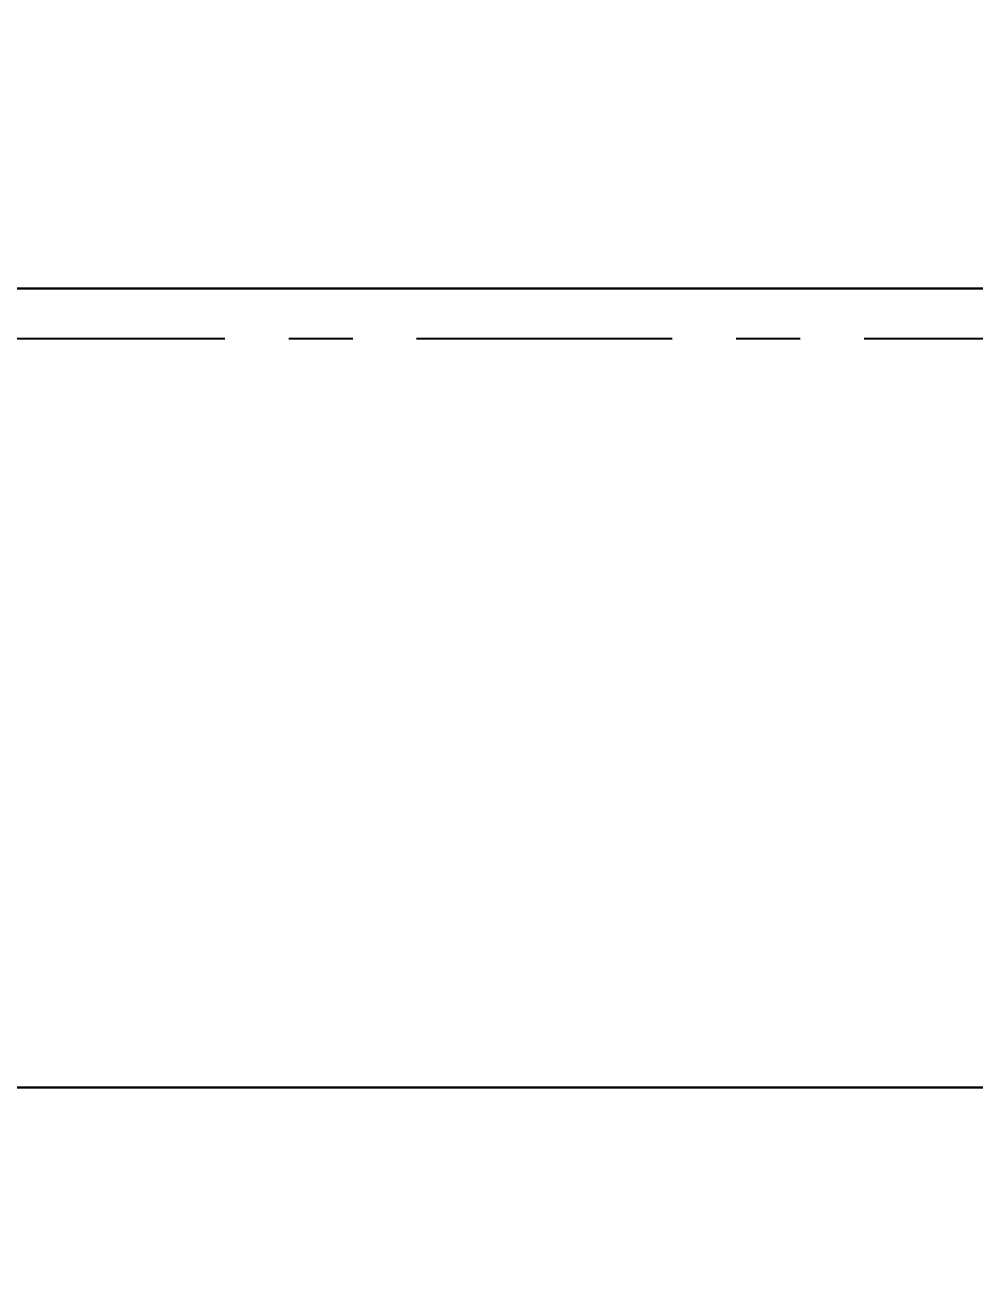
# Model space of a CAD drawing. Header units: millimetres. Extents: x -243740 to 150609, y -473655 to -165121.
# Drawn here: x -203600 to -198881, y -387610 to -381377 of the extents above; entities that cross this region are included whole.
import ezdxf

# ---------------------------------------------------------------- set-up
doc = ezdxf.new("R2010")
doc.units = ezdxf.units.MM
doc.linetypes.add('Линия сетки', pattern=[22.225, 12.7, -3.175, 3.175, -3.175])
doc.linetypes.add('Штрих', pattern=[6.35, 3.175, -3.175])
for name, color, linetype in [('_HMI', 6, 'Continuous'), ('_Гр.ЩД-1А.5.9.I2.1', 6, 'Continuous'), ('_Гр.ЩД-1А.5.9.I2.2', 6, 'Continuous'), ('_Гр.ЩД-1А.5.9.I2.3', 6, 'Continuous'), ('Вставка', 252, 'Continuous'), ('с_у МГН_ПУИ игнор_в_з', 252, 'Continuous')]:
    doc.layers.add(name, color=color, linetype=linetype)
for name, color, linetype, lineweight in [('A-ANNO-DIMS', 7, 'Continuous', 9), ('DALLI', 6, 'TRAY', 30), ('АР_монолит', 252, 'Continuous', 50)]:
    doc.layers.add(name, color=color, linetype=linetype, lineweight=lineweight)
doc.styles.add('ELine', font='txt.shx')
doc.styles.add('GOST 2.304', font='')
doc.styles.get('GOST 2.304').set_extended_font_data('GOST Common')
doc.linetypes.add('TRAY', pattern='A,12.119257,["_",ELine,S=4.5,R=90,X=0,Y=-1.555839],0.750382,["_",ELine,S=4.5,R=0,X=0,Y=-0.805849],1.314849,["_",ELine,S=4.5,R=0,X=0,Y=-0.805849],2.250029,["_",ELine,S=4.5,R=90,X=0,Y=-1.555839],13.565483', length=30)
doc.linetypes.add('Truba', pattern='A,3e-05,[4,MSH_7,S=1,R=0,X=0,Y=0],-3.022072', length=3.022102)
doc.dimstyles.new('М-100', dxfattribs={"dimtxt": 200, "dimasz": 80, "dimexe": 100, "dimexo": 200, "dimgap": 50, "dimtad": 1, "dimdec": 0, "dimzin": 0, "dimdsep": 46, "dimtxsty": 'GOST 2.304', "dimblk": 'ARCHTICK', "dimcen": 90, "dimdle": 100, "dimadec": 0, "dimazin": 0, "dimtfac": 1, "dimtdec": 0, "dimtmove": 1, "dimatfit": 0, "dimfxl": 1, "dimtolj": 1, "dimtzin": 0, "dimarcsym": 0})

# ---------------------------------------------------------------- blocks, each defined once
blk = doc.blocks.new('_ArchTick')
at = {"color": 0, "linetype": 'ByBlock', "const_width": 0.15}
blk.add_lwpolyline([(-0.5, -0.5), (0.5, 0.5)], dxfattribs=at)
blk = doc.blocks.new('*D262')
at = {"layer": 'Defpoints', "color": 0, "lineweight": 30, "transparency": 16777216}
for p in [(0, 14749.9), (156366.9, 14749.9), (155800, 13200)]:
    blk.add_point(p, dxfattribs=at)
at = {"layer": 'с_у МГН_ПУИ игнор_в_з', "color": 0, "lineweight": -2, "transparency": 16777216}
for p, q in [((156366.9, 13100), (156366.9, 14849.9)), ((200, 14749.9), (156466.9, 14749.9)), ((156000, 13200), (156466.9, 13200))]:
    blk.add_line(p, q, dxfattribs=at)
at = {"layer": 'с_у МГН_ПУИ игнор_в_з', "color": 0, "lineweight": -2, "transparency": 16777216, "xscale": 80, "yscale": 80, "zscale": 80}
for p, rotation in [((156366.9, 14749.9), 90), ((156366.9, 13200), 270)]:
    blk.add_blockref('_ArchTick', p, dxfattribs=dict(at, rotation=rotation))
at = {"layer": 'с_у МГН_ПУИ игнор_в_з', "color": 0, "transparency": 16777216, "insert": (156216.9, 13974.9), "char_height": 200, "attachment_point": 5, "rotation": 90, "style": 'GOST 2.304'}
blk.add_mtext('\\A1;1550', dxfattribs=at)
blk = doc.blocks.new('A$C010e0e93')
at = {"layer": 'с_у МГН_ПУИ игнор_в_з'}
dim = blk.add_linear_dim(base=(156366.9, 14749.9), p1=(155800, 13200), p2=(0, 14749.9), angle=90, dimstyle='М-100', dxfattribs=at)
dim.commit()
dim.dimension.update_dxf_attribs({"geometry": '*D262', "text_midpoint": (156216.9, 13974.9)})

msp = doc.modelspace()

# ---------------------------------------------------------------- block references
at = {"layer": 'Вставка', "linetype": 'Truba', "lineweight": 30, "ltscale": 100}
msp.add_blockref('A$C010e0e93', (-234640, -397437.2), dxfattribs=at)

# ---------------------------------------------------------------- next in the draw order: linework, layer by layer
at = {"layer": '_HMI', "ltscale": 100}
for points in [[(-214706.6, -373184.6), (-211624.6, -373184.6), (-211624.6, -374341), (-211238.1, -374341.3), (-211238.1, -386658.7), (-150051.6, -386658.7), (-150051.6, -393664.8)], [(-217273.7, -375504.8), (-211238.1, -375504.8), (-211238.1, -386658.7), (-150051.6, -386658.7), (-150051.6, -393664.8)], [(-223976.7, -377737.2), (-223976.7, -378188.3), (-211259.5, -378188.3), (-211238.1, -386658.7), (-150051.6, -386658.7), (-150051.6, -393664.8)], [(-215756, -385839.3), (-211238.1, -385839.3), (-211259.5, -386658.7), (-150051.6, -386658.7), (-150051.6, -393664.8)]]:
    msp.add_lwpolyline(points, dxfattribs=at)
at = {"layer": '_Гр.ЩД-1А.5.9.I2.1', "ltscale": 100}
msp.add_lwpolyline([(-150051.6, -386658.7), (-211238.1, -386658.7), (-211238.1, -374341.3), (-212839.5, -374340.3)], dxfattribs=at)
at = {"layer": '_Гр.ЩД-1А.5.9.I2.2', "ltscale": 100}
msp.add_lwpolyline([(-180984, -386658.7), (-211259.5, -386658.7), (-211259.5, -377983.7), (-212970.6, -377983.7)], dxfattribs=at)
at = {"layer": '_Гр.ЩД-1А.5.9.I2.3', "ltscale": 100}
msp.add_lwpolyline([(-150051.6, -386658.7), (-211259.5, -386658.7), (-211259.5, -388003), (-213665.3, -388003)], dxfattribs=at)
at = {"layer": 'DALLI', "color": 0, "linetype": 'Линия сетки', "lineweight": -3, "ltscale": 100}
msp.add_lwpolyline([(-205161.7, -353037.3), (-151490, -353037.3), (-151490, -382937.2), (-205161.7, -382937.2)], close=True, dxfattribs=at)

doc.saveas('drawing.dxf')
